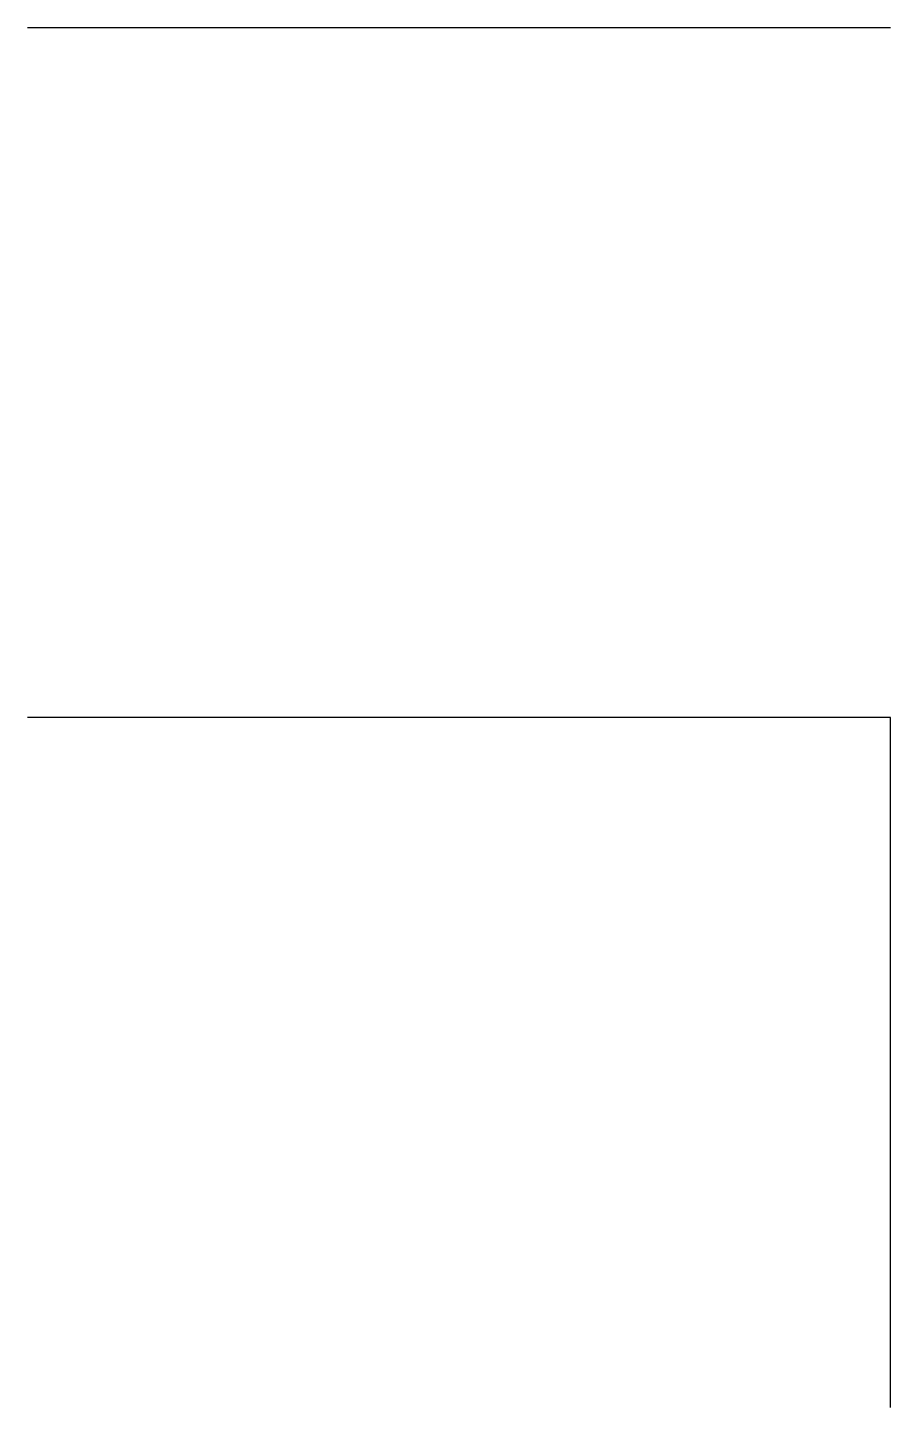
# Model space of a CAD drawing. Header units: inches. Extents: x 88.1 to 108.1, y 8.5 to 40.5.
import ezdxf

# ---------------------------------------------------------------- set-up
doc = ezdxf.new("R2010")
doc.units = ezdxf.units.IN
doc.header["$MEASUREMENT"] = 0

msp = doc.modelspace()

# ---------------------------------------------------------------- linework, layer by layer
at = {"extrusion": (0, -1, 0)}
for p, q in [((88.091, 40.533, 16), (108.091, 40.533, 16)), ((108.091, 24.533, 16), (88.091, 24.533, 16)), ((108.091, 8.533, 16), (108.091, 24.533, 16))]:
    msp.add_line(p, q, dxfattribs=at)

doc.saveas('drawing.dxf')
